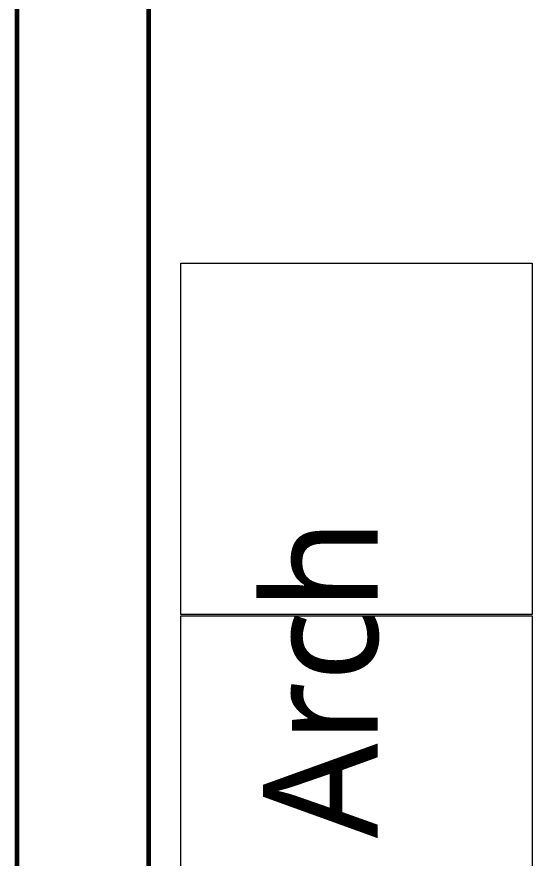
# Model space of a CAD drawing. Header units: millimetres. Extents: x 1 to 121, y 0 to 90.
# Drawn here: x 56.221 to 56.808, y 17.866 to 18.825 of the extents above; entities that cross this region are included whole.
import ezdxf

# ---------------------------------------------------------------- set-up
doc = ezdxf.new("R2010")
doc.units = ezdxf.units.MM
for name, color, linetype, lineweight in [('Equipamiento SR', 23, 'Continuous', 0), ('letras sr', 7, 'Continuous', 5), ('Muros el', 144, 'Continuous', 60)]:
    doc.layers.add(name, color=color, linetype=linetype, lineweight=lineweight)
doc.styles.add('Generales', font='trebuc.ttf', dxfattribs={"height": 0.1})

msp = doc.modelspace()

# ---------------------------------------------------------------- linework, layer by layer
at = {"layer": 'Equipamiento SR'}
for points in [[(56.80789, 18.14401), (56.40789, 18.14401), (56.40789, 18.54401), (56.80789, 18.54401), (56.80789, 18.14401)], [(56.80789, 17.74221), (56.40789, 17.74221), (56.40789, 18.14221), (56.80789, 18.14221), (56.80789, 17.74221)]]:
    msp.add_lwpolyline(points, dxfattribs=at)
at = {"layer": 'Muros el', "ltscale": 0.05}
for p, q in [((56.22101, 20.77469), (56.22101, 16.3985)), ((56.37101, 20.77469), (56.37101, 16.3985))]:
    msp.add_line(p, q, dxfattribs=at)

# ---------------------------------------------------------------- texts
at = {"layer": 'letras sr', "insert": (56.50207, 18.253), "char_height": 0.13, "attachment_point": 3, "rotation": 90, "style": 'Generales'}
msp.add_mtext_dynamic_manual_height_columns('Arch', width=0.115, gutter_width=1, heights=[0.11655], dxfattribs=at)

doc.saveas('drawing.dxf')
